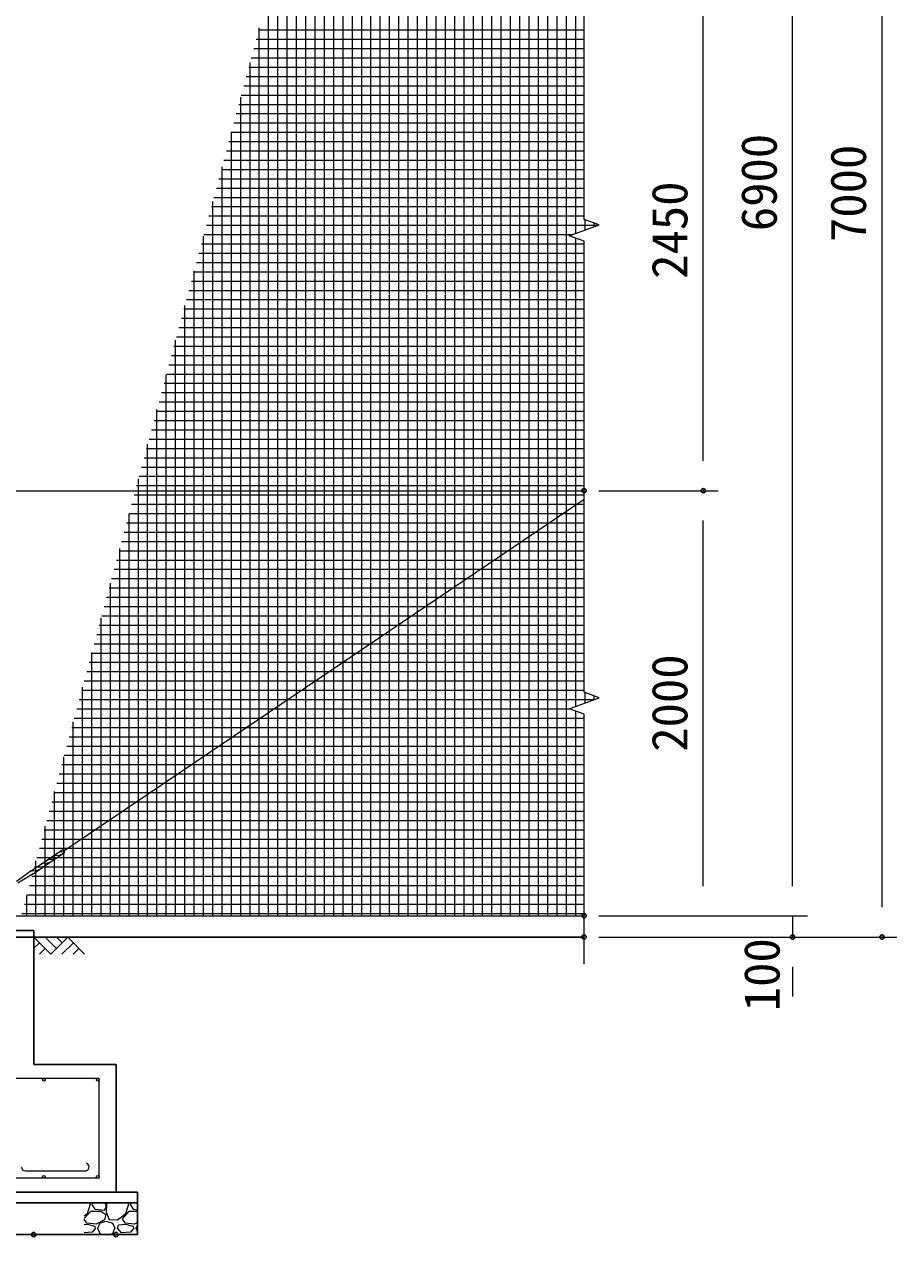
# Model space of a CAD drawing. Units: millimetres, scale not verified. Extents: x -14699 to 14701, y -10394 to 10396.
# Drawn here: x -1475 to 2627, y -3215 to 2489 of the extents above; entities that cross this region are included whole.
import ezdxf
from ezdxf.enums import TextEntityAlignment as Align

# ---------------------------------------------------------------- set-up
doc = ezdxf.new("R2010")
doc.units = ezdxf.units.MM
doc.header["$LTSCALE"] = 40
doc.header["$PDMODE"] = 32
doc.header["$PDSIZE"] = 20
for name, color, linetype, lineweight in [('0-3_D-STR3', 3, 'Continuous', 13), ('0-4_D-BGD', 7, 'Continuous', 25), ('0-5_D-STR-DIM', 7, 'Continuous', 13), ('0-9_D-STR2', 7, 'Continuous', 13), ('0-A_D-DCR-HCH', 7, 'Continuous', 13), ('0-B_D-STR4', 7, 'Continuous', 25)]:
    doc.layers.add(name, color=color, linetype=linetype, lineweight=lineweight)
doc.layers.add('0-7_Defpoints', color=8, linetype='Continuous')
doc.styles.add('ＭＳ ゴシック', font='')
doc.styles.get('ＭＳ ゴシック').set_extended_font_data('MS Gothic')

msp = doc.modelspace()

# ---------------------------------------------------------------- linework, layer by layer
at = {"layer": '0-3_D-STR3'}
for p, q in [((-10861.43, 294.54), (1156.88, 294.54)), ((-1289.04, -1399.82), (1156.88, 254.83)), ((-1442.84, -1494.21), (-1293.75, -1393.35)), ((-1433.88, -1507.46), (-1284.79, -1406.6)), ((-1328.14, -1421.87), (-1312.92, -1420.78)), ((-1301.64, -1403.93), (-1287.03, -1402.9)), ((-1407.65, -1475.66), (-1392.44, -1474.57)), ((-1381.15, -1457.73), (-1365.93, -1456.64)), ((-1354.64, -1439.8), (-1339.43, -1438.71)), ((-1442.84, -1494.21), (-1510.87, -1544.45)), ((-1433.88, -1507.46), (-1505.83, -1551.91)), ((-1434.16, -1493.59), (-1418.94, -1492.5)), ((-10861.43, -1705.46), (1156.88, -1705.46)), ((-1123.12, -2470.46), (-2163.12, -2470.46)), ((-1123.12, -2940.46), (-1123.12, -2470.46)), ((-1468.62, -2905.79), (-1188.19, -2905.79)), ((-1123.12, -2940.46), (-2163.12, -2940.46))]:
    msp.add_line(p, q, dxfattribs=at)
for centre in [(-1383.12, -2476.96), (-1129.62, -2476.96), (-1383.12, -2933.96), (-1129.62, -2933.96)]:
    msp.add_circle(centre, 6.5, dxfattribs=at)
for centre, radius, start, end in [((-1326.01, -1451.79), 30, 94.07765, 126.44845), ((-1299.51, -1433.86), 30, 94.05729, 126.4281), ((-1315.06, -1390.86), 30, 274.07763, 304.07772), ((-1382.69, -1463.17), 113.07, 30.02087, 38.13473), ((-1405.52, -1505.58), 30, 94.07765, 126.44845), ((-1379.02, -1487.65), 30, 94.07765, 126.4494), ((-1394.57, -1444.65), 30, 274.07763, 304.07772), ((-1352.51, -1469.72), 30, 94.07765, 126.44955), ((-1368.07, -1426.72), 30, 274.0791, 304.07891), ((-1341.56, -1408.79), 30, 274.07763, 304.07772), ((-1432.02, -1523.51), 30, 94.07909, 126.44955), ((-1421.08, -1462.58), 30, 274.07763, 304.07772), ((-1468.62, -2885.79), 20, 180, 270), ((-1189.01, -2887.14), 18.68, 267.47455, 68.33411)]:
    msp.add_arc(centre, radius, start, end, dxfattribs=at)
at = {"layer": '0-4_D-BGD'}
msp.add_line((1156.88, -1805.46), (-12443.12, -1805.46), dxfattribs=at)
at = {"layer": '0-5_D-STR-DIM'}
for p, q in [((2136.88, -1565.46), (2136.88, 5054.54)), ((2556.88, 5054.54), (2556.88, -1665.46)), ((1156.88, 1570.84), (1156.88, 3918.23)), ((1716.88, 434.54), (1716.88, 2604.54)), ((1086.41, 1493.89), (1227.36, 1545.19)), ((1227.36, 1545.19), (1156.88, 1570.84)), ((1156.88, 1468.23), (1086.41, 1493.89)), ((1156.88, -654.16), (1156.88, 1468.23)), ((1226.88, 294.54), (1786.88, 294.54)), ((1226.88, 294.54), (1786.88, 294.54)), ((1716.88, -1565.46), (1716.88, 154.54)), ((1086.41, -731.11), (1227.36, -679.81)), ((1227.36, -679.81), (1156.88, -654.16)), ((1156.88, -756.77), (1086.41, -731.11)), ((1156.88, -1933.06), (1156.88, -756.77)), ((2136.88, -1565.46), (2136.88, -1425.46)), ((1226.88, -1705.46), (1786.88, -1705.46)), ((1226.88, -1705.46), (2206.88, -1705.46)), ((1226.88, -1705.46), (2206.88, -1705.46)), ((2136.88, -1705.46), (2136.88, -1805.46)), ((1226.88, -1805.46), (2206.88, -1805.46)), ((1226.88, -1805.46), (2626.88, -1805.46)), ((2136.88, -1945.46), (2136.88, -2085.46))]:
    msp.add_line(p, q, dxfattribs=at)
at = {"layer": '0-7_Defpoints'}
for p in [(1156.88, 294.54), (1716.88, 294.54), (1156.88, -1705.46), (1156.88, -1805.46), (2136.88, -1805.46), (2556.88, -1805.46), (-1430.62, -3205.46), (-1043.12, -3205.46)]:
    msp.add_point(p, dxfattribs=at)
at = {"layer": '0-9_D-STR2'}
for p, q in [((373.81, -1705.46), (373.81, 5194.54)), ((417.56, -1705.46), (417.56, 5194.54)), ((461.31, -1705.46), (461.31, 5194.54)), ((505.06, -1705.46), (505.06, 5194.54)), ((548.81, -1705.46), (548.81, 5194.54)), ((592.56, -1705.46), (592.56, 5194.54)), ((636.31, -1705.46), (636.31, 5194.54)), ((680.06, -1705.46), (680.06, 5194.54)), ((723.81, -1705.46), (723.81, 5194.54)), ((767.56, -1705.46), (767.56, 5194.54)), ((811.31, -1705.46), (811.31, 5194.54)), ((855.06, -1705.46), (855.06, 5194.54)), ((898.81, -1705.46), (898.81, 5194.54)), ((942.56, -1705.46), (942.56, 5194.54)), ((986.31, -1705.46), (986.31, 5194.54)), ((1030.06, -1705.46), (1030.06, 5194.54)), ((1073.81, -1705.46), (1073.81, 5194.54)), ((330.06, -1705.46), (330.06, 5084.35)), ((286.31, -1705.46), (286.31, 4921.08)), ((242.56, -1705.46), (242.56, 4757.8)), ((198.81, -1705.46), (198.81, 4594.52)), ((155.06, -1705.46), (155.06, 4431.24)), ((111.31, -1705.46), (111.31, 4267.97)), ((67.56, -1705.46), (67.56, 4104.69)), ((23.81, -1705.46), (23.81, 3941.41)), ((1117.56, 1505.22), (1117.56, 3932.55)), ((-19.94, -1705.46), (-19.94, 3778.14)), ((-63.69, -1705.46), (-63.69, 3614.86)), ((-107.44, -1705.46), (-107.44, 3451.58)), ((-151.19, -1705.46), (-151.19, 3288.3)), ((-194.94, -1705.46), (-194.94, 3125.03)), ((-238.69, -1705.46), (-238.69, 2961.75)), ((-282.44, -1705.46), (-282.44, 2798.47)), ((-326.19, -1705.46), (-326.19, 2635.19)), ((-372.59, 2462.02), (1156.88, 2462.02)), ((-369.94, -1705.46), (-369.94, 2471.92)), ((-384.32, 2418.27), (1156.88, 2418.27)), ((-396.04, 2374.52), (1156.88, 2374.52)), ((-419.48, 2287.02), (1156.88, 2287.02)), ((-413.69, -1705.46), (-413.69, 2308.64)), ((-407.76, 2330.77), (1156.88, 2330.77)), ((-431.21, 2243.27), (1156.88, 2243.27)), ((-442.93, 2199.52), (1156.88, 2199.52)), ((-466.38, 2112.02), (1156.88, 2112.02)), ((-457.44, -1705.46), (-457.44, 2145.36)), ((-454.65, 2155.77), (1156.88, 2155.77)), ((-478.1, 2068.27), (1156.88, 2068.27)), ((-489.82, 2024.52), (1156.88, 2024.52)), ((-501.54, 1980.77), (1156.88, 1980.77)), ((-501.19, -1705.46), (-501.19, 1982.09)), ((-524.99, 1893.27), (1156.88, 1893.27)), ((-513.27, 1937.02), (1156.88, 1937.02)), ((-536.71, 1849.52), (1156.88, 1849.52)), ((-548.44, 1805.77), (1156.88, 1805.77)), ((-544.94, -1705.46), (-544.94, 1818.81)), ((-571.88, 1718.27), (1156.88, 1718.27)), ((-560.16, 1762.02), (1156.88, 1762.02)), ((-588.69, -1705.46), (-588.69, 1655.53)), ((-583.6, 1674.52), (1156.88, 1674.52)), ((-595.33, 1630.77), (1156.88, 1630.77)), ((-618.77, 1543.27), (1222.07, 1543.27)), ((-607.05, 1587.02), (1156.88, 1587.02)), ((1161.31, 1521.15), (1161.31, 1569.23)), ((1205.06, 1537.07), (1205.06, 1553.31)), ((-632.44, -1705.46), (-632.44, 1492.25)), ((-630.49, 1499.52), (1101.87, 1499.52)), ((-642.22, 1455.77), (1156.88, 1455.77)), ((1117.56, -719.78), (1117.56, 1482.55)), ((-653.94, 1412.02), (1156.88, 1412.02)), ((-677.39, 1324.52), (1156.88, 1324.52)), ((-676.19, -1705.46), (-676.19, 1328.98)), ((-665.66, 1368.27), (1156.88, 1368.27)), ((-689.11, 1280.77), (1156.88, 1280.77)), ((-700.83, 1237.02), (1156.88, 1237.02)), ((-724.28, 1149.52), (1156.88, 1149.52)), ((-719.94, -1705.46), (-719.94, 1165.7)), ((-712.55, 1193.27), (1156.88, 1193.27)), ((-736, 1105.77), (1156.88, 1105.77)), ((-747.72, 1062.02), (1156.88, 1062.02)), ((-771.17, 974.52), (1156.88, 974.52)), ((-763.69, -1705.46), (-763.69, 1002.42)), ((-759.45, 1018.27), (1156.88, 1018.27)), ((-782.89, 930.77), (1156.88, 930.77)), ((-794.61, 887.02), (1156.88, 887.02)), ((-818.06, 799.52), (1156.88, 799.52)), ((-807.44, -1705.46), (-807.44, 839.15)), ((-806.34, 843.27), (1156.88, 843.27)), ((-829.78, 755.77), (1156.88, 755.77)), ((-841.5, 712.02), (1156.88, 712.02)), ((-853.23, 668.27), (1156.88, 668.27)), ((-851.19, -1705.46), (-851.19, 675.87)), ((-876.67, 580.77), (1156.88, 580.77)), ((-864.95, 624.52), (1156.88, 624.52)), ((-888.4, 537.02), (1156.88, 537.02)), ((-900.12, 493.27), (1156.88, 493.27)), ((-894.94, -1705.46), (-894.94, 512.59)), ((-923.56, 405.77), (1156.88, 405.77)), ((-911.84, 449.52), (1156.88, 449.52)), ((-938.69, -1705.46), (-938.69, 349.31)), ((-935.29, 362.02), (1156.88, 362.02)), ((-947.01, 318.27), (1156.88, 318.27)), ((-970.46, 230.77), (1156.88, 230.77)), ((-958.73, 274.52), (1156.88, 274.52)), ((-982.44, -1705.46), (-982.44, 186.04)), ((-982.18, 187.02), (1156.88, 187.02)), ((-993.9, 143.27), (1156.88, 143.27)), ((-1005.62, 99.52), (1156.88, 99.52)), ((-1029.07, 12.02), (1156.88, 12.02)), ((-1026.19, -1705.46), (-1026.19, 22.76)), ((-1017.35, 55.77), (1156.88, 55.77)), ((-1040.79, -31.73), (1156.88, -31.73)), ((-1052.51, -75.48), (1156.88, -75.48)), ((-1075.96, -162.98), (1156.88, -162.98)), ((-1069.94, -1705.46), (-1069.94, -140.52)), ((-1064.24, -119.23), (1156.88, -119.23)), ((-1087.68, -206.73), (1156.88, -206.73)), ((-1099.41, -250.48), (1156.88, -250.48)), ((-1122.85, -337.98), (1156.88, -337.98)), ((-1113.69, -1705.46), (-1113.69, -303.8)), ((-1111.13, -294.23), (1156.88, -294.23)), ((-1134.57, -381.73), (1156.88, -381.73)), ((-1146.3, -425.48), (1156.88, -425.48)), ((-1169.74, -512.98), (1156.88, -512.98)), ((-1158.02, -469.23), (1156.88, -469.23)), ((-1157.44, -1705.46), (-1157.44, -467.07)), ((-1181.47, -556.73), (1156.88, -556.73)), ((-1193.19, -600.48), (1156.88, -600.48)), ((-1204.91, -644.23), (1156.88, -644.23)), ((-1201.19, -1705.46), (-1201.19, -630.35)), ((1161.31, -703.85), (1161.31, -655.77)), ((1205.06, -687.93), (1205.06, -671.69)), ((-1228.36, -731.73), (1088.11, -731.73)), ((-1216.63, -687.98), (1204.9, -687.98)), ((-1244.94, -1705.46), (-1244.94, -793.63)), ((-1240.08, -775.48), (1156.88, -775.48)), ((1117.56, -1705.46), (1117.56, -742.45)), ((-1251.8, -819.23), (1156.88, -819.23)), ((-1275.25, -906.73), (1156.88, -906.73)), ((-1263.52, -862.98), (1156.88, -862.98)), ((-1288.69, -1705.46), (-1288.69, -956.9)), ((-1286.97, -950.48), (1156.88, -950.48)), ((-1298.69, -994.23), (1156.88, -994.23)), ((-1322.14, -1081.73), (1156.88, -1081.73)), ((-1310.42, -1037.98), (1156.88, -1037.98)), ((-1333.86, -1125.48), (1156.88, -1125.48)), ((-1332.44, -1705.46), (-1332.44, -1120.18)), ((-1345.58, -1169.23), (1156.88, -1169.23)), ((-1357.31, -1212.98), (1156.88, -1212.98)), ((-1380.75, -1300.48), (1156.88, -1300.48)), ((-1376.19, -1705.46), (-1376.19, -1283.46)), ((-1369.03, -1256.73), (1156.88, -1256.73)), ((-1392.48, -1344.23), (1156.88, -1344.23)), ((-1404.2, -1387.98), (1156.88, -1387.98)), ((-1427.64, -1475.48), (1156.88, -1475.48)), ((-1419.94, -1705.46), (-1419.94, -1446.74)), ((-1415.92, -1431.73), (1156.88, -1431.73)), ((-1439.37, -1519.23), (1156.88, -1519.23)), ((-1451.09, -1562.98), (1156.88, -1562.98)), ((-1474.53, -1650.48), (1156.88, -1650.48)), ((-1463.69, -1705.46), (-1463.69, -1610.01)), ((-1462.81, -1606.73), (1156.88, -1606.73)), ((-1486.26, -1694.23), (1156.88, -1694.23))]:
    msp.add_line(p, q, dxfattribs=at)
at = {"layer": '0-A_D-DCR-HCH'}
for p, q in [((-1350.8, -1885.28), (-1430.62, -1805.46)), ((-1324.19, -1858.67), (-1377.4, -1805.46)), ((-1270.98, -1805.46), (-1350.8, -1885.28)), ((-1297.45, -1832.21), (-1324.19, -1805.46)), ((-1270.98, -1805.46), (-1191.16, -1885.28)), ((-1404.01, -1832.07), (-1430.62, -1858.55)), ((-1377.4, -1858.67), (-1404.13, -1885.28)), ((-1244.37, -1832.07), (-1297.83, -1885.28)), ((-1217.77, -1858.67), (-1244.5, -1885.28)), ((-1177.73, -3105.45), (-1163.33, -3060.45)), ((-1163.33, -3060.45), (-1166.38, -3055.46)), ((-1149.34, -3055.46), (-1157.93, -3064.05)), ((-1157.93, -3064.05), (-1143.53, -3085.65)), ((-1089.53, -3064.05), (-1099.34, -3055.46)), ((-1098.53, -3091.05), (-1089.53, -3074.85)), ((-1087.73, -3062.25), (-1089.53, -3100.05)), ((-1089.53, -3074.85), (-1089.53, -3064.05)), ((-1080.3, -3055.46), (-1087.73, -3062.25)), ((-997.73, -3105.45), (-983.33, -3060.45)), ((-983.33, -3060.45), (-986.38, -3055.46)), ((-969.34, -3055.46), (-977.93, -3064.05)), ((-977.93, -3064.05), (-963.53, -3085.65)), ((-1193.12, -3129.75), (-1161.53, -3094.65)), ((-1193.12, -3117.34), (-1177.73, -3105.45)), ((-1181.33, -3152.25), (-1193.12, -3132.04)), ((-1161.53, -3094.65), (-1114.73, -3094.65)), ((-1143.53, -3085.65), (-1098.53, -3091.05)), ((-1098.53, -3136.05), (-1136.33, -3155.85)), ((-1114.73, -3094.65), (-1091.33, -3110.85)), ((-1091.33, -3110.85), (-1098.53, -3136.05)), ((-1089.53, -3100.05), (-1075.13, -3134.25)), ((-1075.13, -3134.25), (-1037.33, -3136.05)), ((-1037.33, -3136.05), (-997.73, -3105.45)), ((-1013.93, -3130.65), (-981.53, -3094.65)), ((-1001.33, -3152.25), (-1013.93, -3130.65)), ((-981.53, -3094.65), (-943.12, -3094.65)), ((-963.53, -3085.65), (-943.12, -3088.1)), ((-1177.73, -3157.65), (-1193.12, -3159.27)), ((-1156.13, -3193.65), (-1193.12, -3196.87)), ((-1136.33, -3155.85), (-1181.33, -3152.25)), ((-1141.73, -3166.65), (-1177.73, -3157.65)), ((-1139.93, -3175.65), (-1156.13, -3193.65)), ((-1139.93, -3175.65), (-1141.73, -3166.65)), ((-1130.93, -3175.65), (-1120.13, -3200.85)), ((-1129.13, -3175.65), (-1118.33, -3150.45)), ((-1118.33, -3150.45), (-1089.53, -3141.45)), ((-1089.53, -3141.45), (-1060.73, -3152.25)), ((-1060.73, -3152.25), (-1049.93, -3175.65)), ((-1058.93, -3200.85), (-1049.93, -3175.65)), ((-1037.33, -3175.65), (-1031.93, -3161.25)), ((-1017.53, -3197.25), (-1037.33, -3175.65)), ((-997.73, -3157.65), (-1031.93, -3161.25)), ((-976.13, -3193.65), (-1017.53, -3197.25)), ((-956.33, -3155.85), (-1001.33, -3152.25)), ((-961.73, -3166.65), (-997.73, -3157.65)), ((-959.93, -3175.65), (-976.13, -3193.65)), ((-959.93, -3175.65), (-961.73, -3166.65)), ((-943.12, -3148.93), (-956.33, -3155.85)), ((-950.93, -3175.65), (-943.12, -3193.88)), ((-949.13, -3175.65), (-943.12, -3161.62)), ((-1152.53, -3204.45), (-1154.89, -3205.46)), ((-1149.49, -3205.46), (-1152.53, -3204.45)), ((-1120.13, -3200.85), (-1104.45, -3205.46)), ((-1074.62, -3205.46), (-1058.93, -3200.85)), ((-1046.33, -3204.45), (-1047.44, -3205.46)), ((-1034.17, -3205.46), (-1046.33, -3204.45)), ((-972.53, -3204.45), (-974.89, -3205.46)), ((-969.49, -3205.46), (-972.53, -3204.45))]:
    msp.add_line(p, q, dxfattribs=at)
at = {"layer": '0-B_D-STR4'}
for p, q in [((-1430.62, -1775.46), (-1568.12, -1775.46)), ((-1430.62, -2405.46), (-1430.62, -1775.46)), ((-1430.62, -2405.46), (-1043.12, -2405.46)), ((-1043.12, -3005.46), (-1043.12, -2405.46)), ((-943.12, -3005.46), (-2343.12, -3005.46)), ((-943.12, -3005.46), (-943.12, -3205.46)), ((-943.12, -3055.46), (-2343.12, -3055.46)), ((-943.12, -3205.46), (-2343.12, -3205.46))]:
    msp.add_line(p, q, dxfattribs=at)

# ---------------------------------------------------------------- texts
at = {"layer": '0-5_D-STR-DIM', "style": 'ＭＳ ゴシック'}
for s, p in [('6900', (2113.27, 1515.29)), ('7000', (2533.27, 1464.41)), ('2450', (1693.27, 1291.16)), ('2000', (1693.27, -933.84)), ('100', (2126.85, -2154.46))]:
    msp.add_text(s, height=168.3, rotation=90, dxfattribs=at).set_placement(p, align=Align.BOTTOM_LEFT)

doc.saveas('drawing.dxf')
